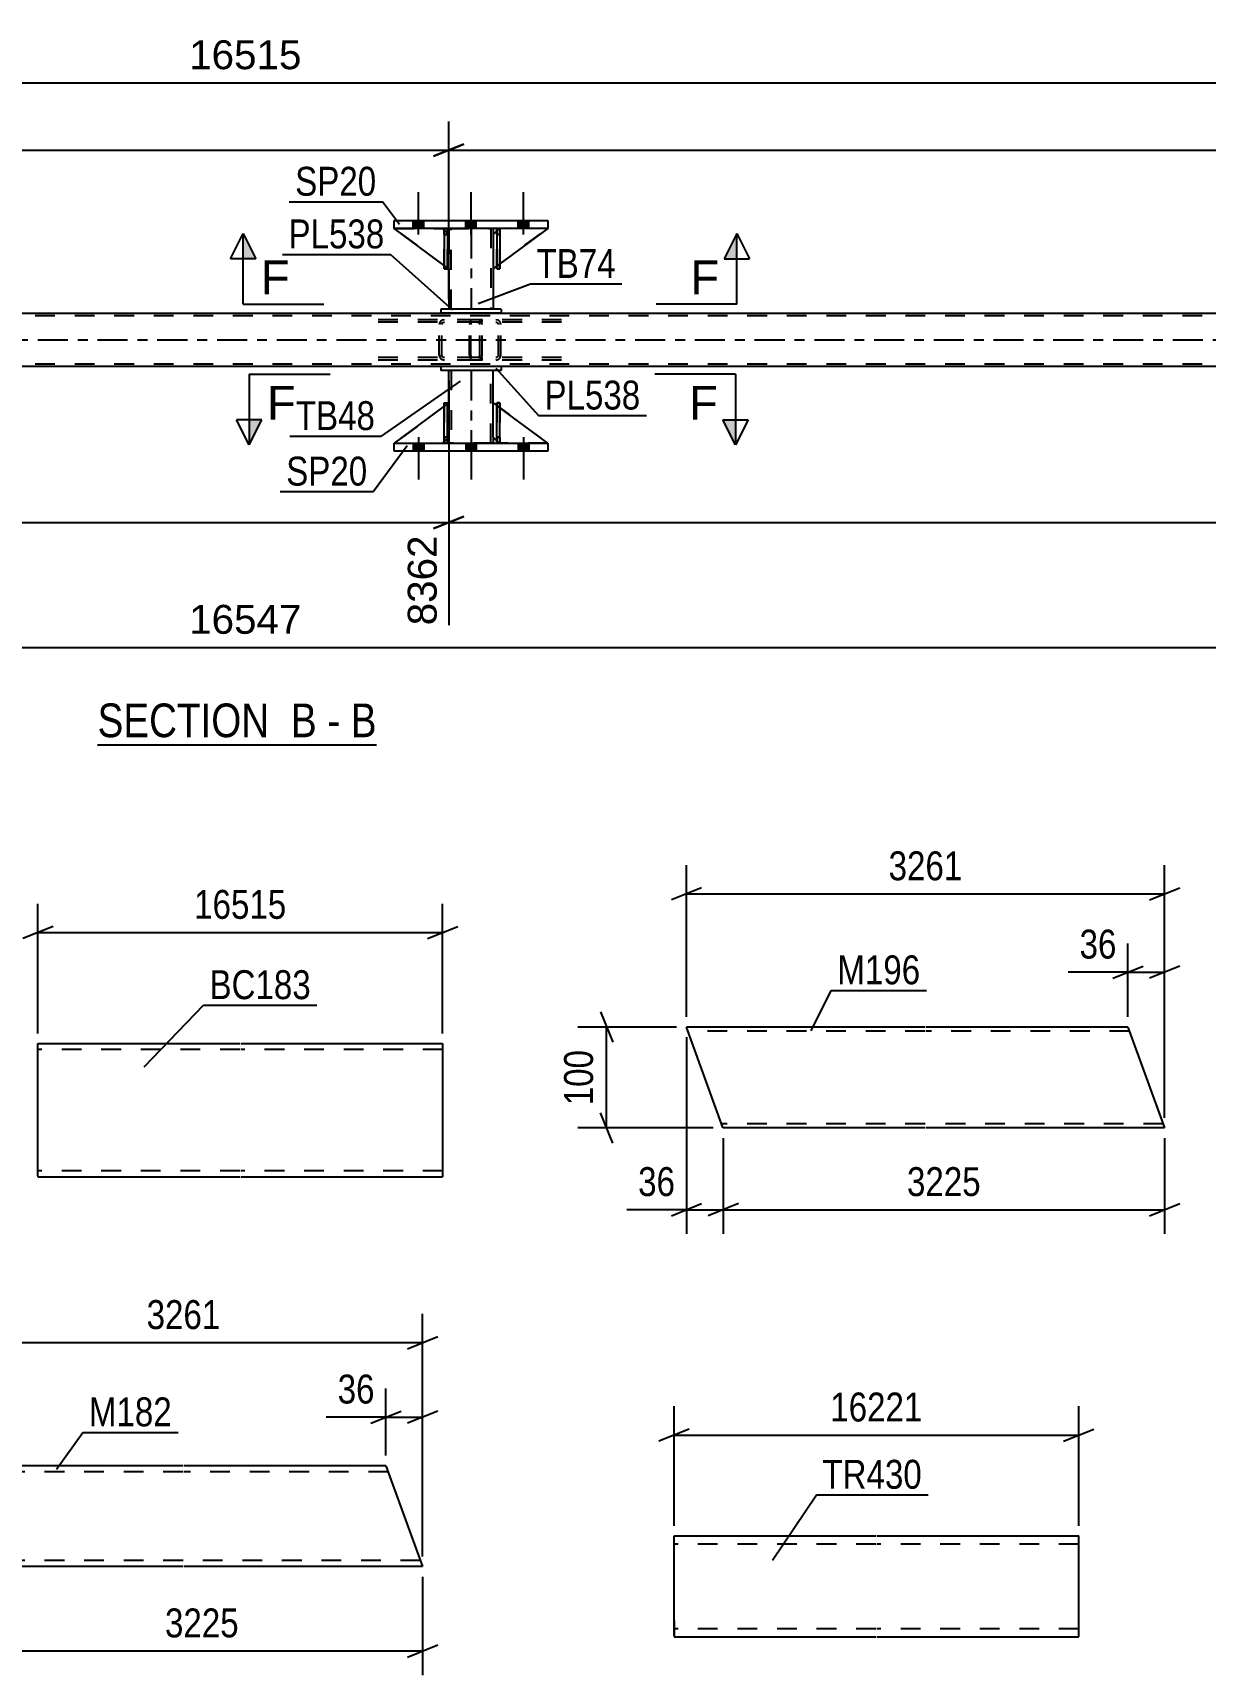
# Model space of a CAD drawing. Header units: millimetres. Extents: x 0 to 841, y 0 to 594.
# Drawn here: x 390.2 to 506.4, y 98.9 to 261.7 of the extents above; entities that cross this region are included whole.
import ezdxf

# ---------------------------------------------------------------- set-up
doc = ezdxf.new("R2010")
doc.units = ezdxf.units.MM
doc.linetypes.add('DXK_LINE_DOT2', pattern=[3.9198, 1.9599, -1.9599])
doc.linetypes.add('DXK_LINE_DOT3', pattern=[5.9187, 2.979, -0.9799, 0.9799, -0.9799])
doc.styles.add('Arial', font='ARIAL.TTF', dxfattribs={"height": 0.2})
doc.styles.add('Arial Narrow', font='ARIALN.TTF', dxfattribs={"height": 0.2})

# ---------------------------------------------------------------- blocks, each defined once
blk = doc.blocks.new('Unknown-317311729-17 - 4224')
at = {"color": 6, "linetype": 'Continuous'}
blk.add_line((396.62, 191.15), (424.27, 191.15), dxfattribs=at)
at = {"color": 0, "linetype": 'Continuous'}
for points in [[(414.73, 191.9), (414.73, 195.4), (396.62, 195.4), (396.62, 191.9)], [(418.34, 191.9), (418.34, 195.4), (415.78, 195.4), (415.78, 191.9)], [(420.66, 191.9), (420.66, 195.4), (419.39, 195.4), (419.39, 191.9)], [(424.27, 191.9), (424.27, 195.4), (421.71, 195.4), (421.71, 191.9)]]:
    blk.add_wipeout(points, dxfattribs=at)
at = {"color": 7, "linetype": 'Continuous', "style": 'Arial Narrow'}
for s, p in [('SECTION ', (396.62, 191.9)), ('B', (415.78, 191.9)), ('B', (421.71, 191.9)), ('-', (419.39, 191.9))]:
    blk.add_text(s, height=3.34, dxfattribs=at).set_placement(p)
blk = doc.blocks.new('Part-317311729-7135 - 7129')
at = {"color": 2, "linetype": 'Continuous'}
for p, q in [((390.71, 148.42), (390.71, 161.53)), ((390.71, 161.53), (410.71, 161.53)), ((410.81, 161.53), (430.81, 161.53)), ((430.81, 161.53), (430.81, 148.33)), ((390.71, 148.42), (390.71, 148.33)), ((390.71, 148.33), (410.71, 148.33)), ((410.81, 148.33), (430.81, 148.33))]:
    blk.add_line(p, q, dxfattribs=at)
at = {"color": 7, "linetype": 'DXK_LINE_DOT2'}
for p, q in [((430.81, 161.44), (430.81, 161.53)), ((410.71, 160.93), (390.71, 160.93)), ((430.81, 160.93), (410.81, 160.93)), ((390.71, 148.93), (390.71, 148.98)), ((410.71, 148.93), (390.71, 148.93)), ((430.81, 148.93), (410.81, 148.93)), ((430.81, 148.93), (430.81, 148.98))]:
    blk.add_line(p, q, dxfattribs=at)
blk = doc.blocks.new('Part-317311729-4386 - 4224')
at = {"color": 2, "linetype": 'Continuous'}
for p, q in [((430.97, 221.04), (430.97, 225.04)), ((430.97, 225.04), (431.29, 225.04)), ((431.29, 221.04), (431.29, 225.04)), ((430.97, 221.04), (430.97, 221.04)), ((431.29, 221.04), (430.97, 221.04))]:
    blk.add_line(p, q, dxfattribs=at)
at = {"color": 7, "linetype": 'DXK_LINE_DOT2'}
for p, q in [((430.97, 225.04), (430.97, 221.64)), ((431.29, 221.64), (431.29, 225.04)), ((430.97, 221.64), (430.97, 221.04)), ((430.97, 221.64), (431.29, 221.64)), ((431.29, 221.04), (431.29, 221.64)), ((430.97, 221.04), (430.97, 221.04)), ((430.97, 221.04), (430.97, 221.04)), ((431.29, 221.04), (431.29, 221.04))]:
    blk.add_line(p, q, dxfattribs=at)
blk = doc.blocks.new('Bolt-317311729-4245 - 4224')
at = {"linetype": 'Continuous'}
for points in [[(428.94, 243.12), (427.9, 243.12), (427.9, 242.32), (428.94, 242.32)], [(428.94, 243.12), (427.9, 243.12), (427.9, 242.32), (428.94, 242.32)], [(428.94, 243.12), (427.9, 243.12), (427.9, 242.32), (428.94, 242.32)], [(434.14, 243.12), (433.1, 243.12), (433.1, 242.32), (434.14, 242.32)], [(434.14, 243.12), (433.1, 243.12), (433.1, 242.32), (434.14, 242.32)], [(439.34, 243.12), (438.3, 243.12), (438.3, 242.32), (439.34, 242.32)], [(439.34, 243.12), (438.3, 243.12), (438.3, 242.32), (439.34, 242.32)], [(439.34, 243.12), (438.3, 243.12), (438.3, 242.32), (439.34, 242.32)]]:
    blk.add_hatch(color=1, dxfattribs=at).paths.add_polyline_path(points)
at = {"color": 1, "linetype": 'Continuous'}
for p, q in [((428.42, 241.72), (428.42, 245.92)), ((428.42, 241.72), (428.42, 245.92)), ((428.42, 241.72), (428.42, 245.92)), ((433.62, 241.72), (433.62, 245.92)), ((433.62, 241.72), (433.62, 245.92)), ((438.82, 241.72), (438.82, 245.92)), ((438.82, 241.72), (438.82, 245.92)), ((438.82, 241.72), (438.82, 245.92)), ((427.9, 242.32), (427.9, 243.12)), ((427.9, 242.32), (427.9, 243.12)), ((427.9, 242.32), (427.9, 243.12)), ((428.94, 242.32), (428.94, 243.12)), ((428.94, 242.32), (428.94, 243.12)), ((428.94, 242.32), (428.94, 243.12)), ((433.1, 242.32), (433.1, 243.12)), ((433.1, 242.32), (433.1, 243.12)), ((434.14, 242.32), (434.14, 243.12)), ((434.14, 242.32), (434.14, 243.12)), ((438.3, 242.32), (438.3, 243.12)), ((438.3, 242.32), (438.3, 243.12)), ((438.3, 242.32), (438.3, 243.12)), ((439.34, 242.32), (439.34, 243.12)), ((439.34, 242.32), (439.34, 243.12)), ((439.34, 242.32), (439.34, 243.12))]:
    blk.add_line(p, q, dxfattribs=at)
blk = doc.blocks.new('Part-317311729-4478 - 4224')
at = {"color": 2, "linetype": 'Continuous'}
for p, q in [((124.36, 233.92), (698.14, 233.92)), ((430.62, 228.64), (266.35, 228.64)), ((600.89, 228.64), (436.62, 228.64))]:
    blk.add_line(p, q, dxfattribs=at)
at = {"color": 7, "linetype": 'DXK_LINE_DOT2'}
for p, q in [((698.14, 233.68), (124.36, 233.68)), ((698.14, 228.88), (124.36, 228.88)), ((436.62, 228.64), (430.62, 228.64))]:
    blk.add_line(p, q, dxfattribs=at)
at = {"color": 7, "linetype": 'DXK_LINE_DOT3'}
blk.add_line((124.36, 231.28), (698.14, 231.28), dxfattribs=at)
blk = doc.blocks.new('Bolt-317311729-4244 - 4224')
at = {"linetype": 'Continuous'}
for points in [[(427.9, 220.24), (428.94, 220.24), (428.94, 221.04), (427.9, 221.04)], [(427.9, 220.24), (428.94, 220.24), (428.94, 221.04), (427.9, 221.04)], [(427.9, 220.24), (428.94, 220.24), (428.94, 221.04), (427.9, 221.04)], [(433.1, 220.24), (434.14, 220.24), (434.14, 221.04), (433.1, 221.04)], [(433.1, 220.24), (434.14, 220.24), (434.14, 221.04), (433.1, 221.04)], [(438.3, 220.24), (439.34, 220.24), (439.34, 221.04), (438.3, 221.04)], [(438.3, 220.24), (439.34, 220.24), (439.34, 221.04), (438.3, 221.04)], [(438.3, 220.24), (439.34, 220.24), (439.34, 221.04), (438.3, 221.04)]]:
    blk.add_hatch(color=1, dxfattribs=at).paths.add_polyline_path(points)
at = {"color": 1, "linetype": 'Continuous'}
for p, q in [((428.42, 221.64), (428.42, 217.44)), ((428.42, 221.64), (428.42, 217.44)), ((428.42, 221.64), (428.42, 217.44)), ((433.62, 221.64), (433.62, 217.44)), ((433.62, 221.64), (433.62, 217.44)), ((438.82, 221.64), (438.82, 217.44)), ((438.82, 221.64), (438.82, 217.44)), ((438.82, 221.64), (438.82, 217.44)), ((427.9, 221.04), (427.9, 220.24)), ((427.9, 221.04), (427.9, 220.24)), ((427.9, 221.04), (427.9, 220.24)), ((428.94, 221.04), (428.94, 220.24)), ((428.94, 221.04), (428.94, 220.24)), ((428.94, 221.04), (428.94, 220.24)), ((433.1, 221.04), (433.1, 220.24)), ((433.1, 221.04), (433.1, 220.24)), ((434.14, 221.04), (434.14, 220.24)), ((434.14, 221.04), (434.14, 220.24)), ((438.3, 221.04), (438.3, 220.24)), ((438.3, 221.04), (438.3, 220.24)), ((438.3, 221.04), (438.3, 220.24)), ((439.34, 221.04), (439.34, 220.24)), ((439.34, 221.04), (439.34, 220.24)), ((439.34, 221.04), (439.34, 220.24))]:
    blk.add_line(p, q, dxfattribs=at)
blk = doc.blocks.new('Part-317311729-4468 - 4224')
at = {"color": 2, "linetype": 'Continuous'}
for p, q in [((431.42, 225.04), (431.42, 228.24)), ((435.82, 225.04), (435.82, 228.24)), ((431.42, 221.04), (431.42, 221.64)), ((435.82, 221.64), (435.82, 221.04))]:
    blk.add_line(p, q, dxfattribs=at)
at = {"color": 7, "linetype": 'DXK_LINE_DOT2'}
for p, q in [((435.82, 228.24), (431.42, 228.24)), ((431.66, 228.24), (431.66, 221.04)), ((435.58, 221.04), (435.58, 228.24)), ((431.42, 221.64), (431.42, 225.04)), ((435.82, 221.64), (435.82, 225.04)), ((435.82, 221.04), (431.42, 221.04))]:
    blk.add_line(p, q, dxfattribs=at)
at = {"color": 7, "linetype": 'DXK_LINE_DOT3'}
blk.add_line((433.62, 228.24), (433.62, 221.04), dxfattribs=at)
blk = doc.blocks.new('Part-317311729-4340 - 4224')
at = {"color": 7, "linetype": 'DXK_LINE_DOT2'}
for p, q in [((433.49, 232.99), (433.47, 232.8)), ((433.47, 229.76), (433.47, 232.8)), ((433.55, 233.14), (433.49, 232.99)), ((433.64, 233.25), (433.55, 233.14)), ((433.61, 232.8), (433.62, 232.89)), ((433.61, 229.76), (433.61, 232.8)), ((433.62, 232.89), (433.65, 232.97)), ((433.74, 233.28), (433.64, 233.25)), ((433.65, 232.97), (433.69, 233.02)), ((433.69, 233.02), (433.74, 233.04)), ((442.6, 233.28), (433.74, 233.28)), ((442.6, 233.04), (433.74, 233.04)), ((434.74, 233.04), (434.74, 233.28)), ((436.27, 233.25), (436.08, 233.28)), ((436.08, 233.04), (436.17, 233.02)), ((436.17, 233.02), (436.26, 232.97)), ((436.26, 232.97), (436.31, 232.89)), ((436.31, 232.89), (436.33, 232.8)), ((436.33, 229.76), (436.33, 232.8)), ((436.58, 232.8), (436.54, 232.99)), ((436.58, 229.76), (436.58, 232.8)), ((433.47, 229.76), (433.49, 229.58)), ((433.49, 229.58), (433.55, 229.42)), ((433.62, 229.67), (433.61, 229.76)), ((433.65, 229.59), (433.62, 229.67)), ((433.69, 229.54), (433.65, 229.59)), ((433.74, 229.52), (433.69, 229.54)), ((442.6, 229.52), (433.74, 229.52)), ((434.74, 229.28), (434.74, 229.52)), ((436.17, 229.54), (436.08, 229.52)), ((436.26, 229.59), (436.17, 229.54)), ((436.31, 229.67), (436.26, 229.59)), ((436.33, 229.76), (436.31, 229.67)), ((436.54, 229.58), (436.58, 229.76)), ((433.55, 229.42), (433.64, 229.32)), ((433.64, 229.32), (433.74, 229.28)), ((442.6, 229.28), (433.74, 229.28)), ((436.08, 229.28), (436.27, 229.32))]:
    blk.add_line(p, q, dxfattribs=at)
for centre, start, end in [((436.09, 232.79), 23.8494, 68.8059), ((436.09, 229.78), 291.1941, 336.1506)]:
    blk.add_arc(centre, 0.492, start, end, dxfattribs=at)
blk = doc.blocks.new('Part-317311729-4280 - 4224')
at = {"color": 2, "linetype": 'Continuous'}
for p, q in [((436.49, 242.32), (436.17, 242.32)), ((436.17, 242.32), (436.17, 238.32)), ((436.49, 242.32), (436.49, 242.32)), ((436.49, 242.32), (436.49, 238.32)), ((436.49, 238.32), (436.17, 238.32))]:
    blk.add_line(p, q, dxfattribs=at)
at = {"color": 7, "linetype": 'DXK_LINE_DOT2'}
for p, q in [((436.17, 242.32), (436.17, 241.72)), ((436.17, 242.32), (436.17, 242.32)), ((436.49, 241.72), (436.17, 241.72)), ((436.17, 241.72), (436.17, 238.32)), ((436.49, 241.72), (436.49, 242.32)), ((436.49, 242.32), (436.49, 242.32)), ((436.49, 238.32), (436.49, 241.72))]:
    blk.add_line(p, q, dxfattribs=at)
blk = doc.blocks.new('Part-317311729-4281 - 4224')
at = {"color": 2, "linetype": 'Continuous'}
for p, q in [((431.29, 242.32), (430.97, 242.32)), ((430.97, 242.32), (430.97, 238.32)), ((431.29, 242.32), (431.29, 242.32)), ((431.29, 242.32), (431.29, 238.32)), ((431.29, 238.32), (430.97, 238.32))]:
    blk.add_line(p, q, dxfattribs=at)
at = {"color": 7, "linetype": 'DXK_LINE_DOT2'}
for p, q in [((430.97, 242.32), (430.97, 241.72)), ((430.97, 242.32), (430.97, 242.32)), ((431.29, 241.72), (430.97, 241.72)), ((430.97, 241.72), (430.97, 238.32)), ((431.29, 241.72), (431.29, 242.32)), ((431.29, 242.32), (431.29, 242.32)), ((431.29, 238.32), (431.29, 241.72))]:
    blk.add_line(p, q, dxfattribs=at)
blk = doc.blocks.new('Part-317311729-4286 - 4224')
at = {"color": 2, "linetype": 'Continuous'}
for p, q in [((426.02, 221.04), (426.02, 221.04)), ((426.02, 220.24), (426.02, 221.04)), ((426.02, 221.04), (441.22, 221.04)), ((426.02, 220.24), (426.02, 220.24)), ((441.22, 220.24), (426.02, 220.24)), ((441.22, 221.04), (441.22, 221.04)), ((441.22, 221.04), (441.22, 220.24)), ((441.22, 220.24), (441.22, 220.24))]:
    blk.add_line(p, q, dxfattribs=at)
at = {"color": 7, "linetype": 'DXK_LINE_DOT2'}
for p, q in [((426.02, 220.24), (426.02, 221.04)), ((441.22, 221.04), (441.22, 220.24))]:
    blk.add_line(p, q, dxfattribs=at)
blk = doc.blocks.new('Part-317311729-4291 - 4224')
at = {"color": 2, "linetype": 'Continuous'}
for p, q in [((426.02, 242.32), (426.02, 243.12)), ((426.02, 243.12), (441.22, 243.12)), ((441.22, 243.12), (441.22, 242.32)), ((441.22, 242.32), (426.02, 242.32))]:
    blk.add_line(p, q, dxfattribs=at)
blk = doc.blocks.new('Part-317311729-4472 - 4224')
at = {"color": 2, "linetype": 'Continuous'}
for p, q in [((436.17, 242.08), (435.82, 241.72)), ((435.82, 241.72), (435.82, 238.32)), ((441.22, 242.32), (436.49, 238.82)), ((435.82, 238.32), (436.17, 238.58))]:
    blk.add_line(p, q, dxfattribs=at)
at = {"color": 7, "linetype": 'DXK_LINE_DOT2'}
for p, q in [((436.42, 242.32), (436.17, 242.08)), ((441.22, 242.32), (436.42, 242.32)), ((441.22, 242.32), (441.22, 242.32)), ((441.22, 242.32), (441.22, 242.32)), ((436.49, 238.82), (436.17, 238.58))]:
    blk.add_line(p, q, dxfattribs=at)
blk = doc.blocks.new('Part-317311729-4300 - 4224')
at = {"color": 7, "linetype": 'DXK_LINE_DOT2'}
for p, q in [((434.22, 233.28), (423.37, 233.28)), ((434.22, 233.04), (423.37, 233.04)), ((430.52, 232.99), (430.48, 232.8)), ((430.48, 229.76), (430.48, 232.8)), ((430.73, 232.8), (430.75, 232.89)), ((430.73, 229.76), (430.73, 232.8)), ((430.75, 232.89), (430.81, 232.97)), ((430.99, 233.28), (430.79, 233.25)), ((430.81, 232.97), (430.89, 233.02)), ((430.89, 233.02), (430.99, 233.04)), ((434.42, 233.25), (434.22, 233.28)), ((434.22, 233.04), (434.32, 233.02)), ((434.32, 233.02), (434.41, 232.97)), ((434.41, 232.97), (434.46, 232.89)), ((434.46, 232.89), (434.48, 232.8)), ((434.48, 229.76), (434.48, 232.8)), ((434.74, 232.8), (434.7, 232.99)), ((434.74, 229.76), (434.74, 232.8)), ((434.22, 229.52), (423.37, 229.52)), ((430.48, 229.76), (430.52, 229.58)), ((430.75, 229.67), (430.73, 229.76)), ((430.81, 229.59), (430.75, 229.67)), ((430.89, 229.54), (430.81, 229.59)), ((430.99, 229.52), (430.89, 229.54)), ((434.32, 229.54), (434.22, 229.52)), ((434.41, 229.59), (434.32, 229.54)), ((434.46, 229.67), (434.41, 229.59)), ((434.48, 229.76), (434.46, 229.67)), ((434.7, 229.58), (434.74, 229.76)), ((434.22, 229.28), (423.37, 229.28)), ((430.79, 229.32), (430.99, 229.28)), ((434.22, 229.28), (434.42, 229.32))]:
    blk.add_line(p, q, dxfattribs=at)
for centre, start, end in [((430.97, 232.78), 110.7583, 155.6801), ((434.24, 232.78), 24.3199, 69.2417), ((430.97, 229.78), 204.3199, 249.2417), ((434.24, 229.78), 290.7583, 335.6801)]:
    blk.add_arc(centre, 0.496, start, end, dxfattribs=at)
blk = doc.blocks.new('Part-317311729-4304 - 4224')
at = {"color": 7, "linetype": 'DXK_LINE_DOT2'}
for p, q in [((435.82, 221.64), (435.82, 225.04)), ((435.82, 225.04), (441.22, 221.04)), ((436.42, 221.04), (435.82, 221.64)), ((441.22, 221.04), (436.42, 221.04))]:
    blk.add_line(p, q, dxfattribs=at)
blk = doc.blocks.new('Part-317311729-4432 - 4224')
at = {"color": 7, "linetype": 'DXK_LINE_DOT2'}
for p, q in [((431.42, 225.04), (426.02, 221.04)), ((431.42, 221.64), (431.42, 225.04)), ((431.42, 225.04), (431.42, 221.64)), ((430.82, 221.04), (431.42, 221.64)), ((431.42, 221.64), (430.82, 221.04)), ((431.42, 221.64), (431.42, 221.64)), ((426.02, 221.04), (430.82, 221.04))]:
    blk.add_line(p, q, dxfattribs=at)
blk = doc.blocks.new('Part-317311729-4319 - 4224')
at = {"color": 2, "linetype": 'Continuous'}
for p, q in [((431.42, 242.32), (431.42, 241.72)), ((435.82, 242.32), (435.82, 241.72)), ((431.42, 238.32), (431.42, 234.32)), ((435.82, 238.32), (435.82, 234.32))]:
    blk.add_line(p, q, dxfattribs=at)
at = {"color": 7, "linetype": 'DXK_LINE_DOT2'}
for p, q in [((431.42, 242.32), (435.82, 242.32)), ((431.42, 241.72), (431.42, 238.32)), ((431.66, 234.32), (431.66, 242.32)), ((435.58, 242.32), (435.58, 234.32)), ((435.82, 241.72), (435.82, 238.32)), ((435.82, 234.32), (431.42, 234.32))]:
    blk.add_line(p, q, dxfattribs=at)
at = {"color": 7, "linetype": 'DXK_LINE_DOT3'}
blk.add_line((433.62, 242.32), (433.62, 234.32), dxfattribs=at)
blk = doc.blocks.new('Part-317311729-4387 - 4224')
at = {"color": 7, "linetype": 'DXK_LINE_DOT2'}
for p, q in [((436.49, 225.04), (436.17, 225.04)), ((436.17, 221.64), (436.17, 225.04)), ((436.17, 221.04), (436.17, 225.04)), ((436.49, 225.04), (436.49, 221.64)), ((436.49, 221.04), (436.49, 225.04)), ((436.49, 221.64), (436.17, 221.64)), ((436.17, 221.04), (436.17, 221.64)), ((436.49, 221.64), (436.49, 221.04)), ((436.49, 221.04), (436.17, 221.04)), ((436.49, 221.04), (436.49, 221.04))]:
    blk.add_line(p, q, dxfattribs=at)
blk = doc.blocks.new('Part-317311729-4458 - 4224')
at = {"color": 2, "linetype": 'Continuous'}
for p, q in [((436.62, 234.32), (430.62, 234.32)), ((430.62, 234.32), (430.62, 233.92)), ((436.62, 233.92), (430.62, 233.92)), ((436.62, 234.32), (436.62, 233.92))]:
    blk.add_line(p, q, dxfattribs=at)
blk = doc.blocks.new('Part-317311729-4388 - 4224')
at = {"color": 7, "linetype": 'DXK_LINE_DOT2'}
for p, q in [((430.97, 225.04), (431.29, 225.04)), ((430.97, 221.64), (430.97, 225.04)), ((430.97, 225.04), (430.97, 221.04)), ((431.29, 225.04), (431.29, 221.64)), ((431.29, 221.04), (431.29, 224.95)), ((431.29, 221.64), (430.97, 221.64)), ((430.97, 221.04), (430.97, 221.64)), ((431.29, 221.64), (431.29, 221.04)), ((431.29, 221.04), (430.97, 221.04)), ((431.29, 221.04), (431.29, 221.04))]:
    blk.add_line(p, q, dxfattribs=at)
blk = doc.blocks.new('Part-317311729-4389 - 4224')
at = {"color": 2, "linetype": 'Continuous'}
for p, q in [((430.97, 224.71), (426.02, 221.04)), ((431.42, 225.04), (431.29, 224.95)), ((431.42, 221.64), (431.42, 225.04)), ((431.42, 221.64), (431.29, 221.52)), ((431.42, 221.64), (431.42, 221.64)), ((430.97, 221.2), (430.82, 221.04))]:
    blk.add_line(p, q, dxfattribs=at)
at = {"color": 7, "linetype": 'DXK_LINE_DOT2'}
for p, q in [((431.29, 224.95), (430.97, 224.71)), ((431.42, 221.64), (431.42, 225.04)), ((431.42, 221.64), (430.82, 221.04)), ((431.29, 221.52), (430.97, 221.2)), ((426.02, 221.04), (426.02, 221.04)), ((426.02, 221.04), (430.82, 221.04))]:
    blk.add_line(p, q, dxfattribs=at)
blk = doc.blocks.new('Part-317311729-4433 - 4224')
at = {"color": 2, "linetype": 'Continuous'}
for p, q in [((435.82, 221.64), (435.82, 225.04)), ((435.82, 225.04), (436.17, 224.78)), ((441.22, 221.04), (436.49, 224.54)), ((436.17, 221.29), (435.82, 221.64))]:
    blk.add_line(p, q, dxfattribs=at)
at = {"color": 7, "linetype": 'DXK_LINE_DOT2'}
for p, q in [((436.49, 224.54), (436.17, 224.78)), ((436.17, 221.29), (436.42, 221.04)), ((436.42, 221.04), (441.22, 221.04))]:
    blk.add_line(p, q, dxfattribs=at)
blk = doc.blocks.new('Part-317311729-4463 - 4224')
at = {"color": 2, "linetype": 'Continuous'}
for p, q in [((436.62, 228.64), (430.62, 228.64)), ((430.62, 228.64), (430.62, 228.24)), ((436.62, 228.24), (430.62, 228.24)), ((436.62, 228.64), (436.62, 228.24))]:
    blk.add_line(p, q, dxfattribs=at)
blk = doc.blocks.new('Part-317311729-4469 - 4224')
at = {"color": 2, "linetype": 'Continuous'}
for p, q in [((436.17, 221.04), (436.17, 225.04)), ((436.17, 225.04), (436.49, 225.04)), ((436.49, 221.04), (436.49, 225.04)), ((436.17, 221.04), (436.17, 221.04)), ((436.49, 221.04), (436.17, 221.04))]:
    blk.add_line(p, q, dxfattribs=at)
at = {"color": 7, "linetype": 'DXK_LINE_DOT2'}
for p, q in [((436.17, 225.04), (436.17, 221.64)), ((436.49, 221.64), (436.49, 225.04)), ((436.17, 221.64), (436.17, 221.04)), ((436.17, 221.64), (436.49, 221.64)), ((436.49, 221.04), (436.49, 221.64)), ((436.17, 221.04), (436.17, 221.04)), ((436.17, 221.04), (436.17, 221.04)), ((436.49, 221.04), (436.49, 221.04))]:
    blk.add_line(p, q, dxfattribs=at)
blk = doc.blocks.new('Part-317311729-4470 - 4224')
at = {"color": 2, "linetype": 'Continuous'}
for p, q in [((430.97, 238.65), (426.02, 242.32)), ((430.97, 242.17), (430.82, 242.32)), ((431.42, 241.72), (431.29, 241.85)), ((431.42, 241.72), (431.42, 241.72)), ((431.42, 238.32), (431.42, 241.72)), ((431.29, 238.42), (431.42, 238.32)), ((431.42, 238.32), (431.42, 238.32))]:
    blk.add_line(p, q, dxfattribs=at)
at = {"color": 7, "linetype": 'DXK_LINE_DOT2'}
for p, q in [((430.82, 242.32), (426.02, 242.32)), ((426.02, 242.32), (426.02, 242.32)), ((430.82, 242.32), (431.42, 241.72)), ((431.29, 241.85), (430.97, 242.17)), ((431.42, 241.72), (431.42, 238.32)), ((431.29, 238.42), (430.97, 238.65))]:
    blk.add_line(p, q, dxfattribs=at)
blk = doc.blocks.new('Part-317311729-4471 - 4224')
at = {"color": 7, "linetype": 'DXK_LINE_DOT2'}
for p, q in [((431.42, 238.32), (426.02, 242.32)), ((426.02, 242.32), (430.82, 242.32)), ((430.82, 242.32), (431.42, 241.72)), ((431.42, 241.72), (430.82, 242.32)), ((431.42, 241.72), (431.42, 238.32)), ((431.42, 241.72), (431.42, 241.72)), ((431.42, 241.72), (431.42, 238.32))]:
    blk.add_line(p, q, dxfattribs=at)
blk = doc.blocks.new('Part-317311729-4473 - 4224')
at = {"color": 7, "linetype": 'DXK_LINE_DOT2'}
for p, q in [((436.42, 242.32), (435.82, 241.72)), ((435.82, 238.32), (441.22, 242.32)), ((435.82, 241.72), (435.82, 238.32)), ((441.22, 242.32), (436.42, 242.32))]:
    blk.add_line(p, q, dxfattribs=at)
blk = doc.blocks.new('Part-317311729-4488 - 4224')
at = {"color": 7, "linetype": 'DXK_LINE_DOT2'}
for p, q in [((436.17, 241.72), (436.17, 242.32)), ((436.17, 242.32), (436.17, 242.32)), ((436.17, 242.32), (436.17, 238.32)), ((436.17, 242.32), (436.49, 242.32)), ((436.17, 238.32), (436.17, 241.72)), ((436.17, 241.72), (436.49, 241.72)), ((436.49, 242.32), (436.49, 241.72)), ((436.49, 238.32), (436.49, 242.32)), ((436.49, 241.72), (436.49, 238.32)), ((436.17, 238.32), (436.49, 238.32))]:
    blk.add_line(p, q, dxfattribs=at)
blk = doc.blocks.new('Part-317311729-4489 - 4224')
at = {"color": 7, "linetype": 'DXK_LINE_DOT2'}
for p, q in [((430.97, 241.72), (430.97, 242.32)), ((430.97, 242.32), (430.97, 242.32)), ((430.97, 242.32), (430.97, 238.32)), ((430.97, 242.32), (431.29, 242.32)), ((430.97, 238.32), (430.97, 241.72)), ((430.97, 241.72), (431.29, 241.72)), ((431.29, 242.32), (431.29, 241.72)), ((431.29, 238.32), (431.29, 242.32)), ((431.29, 241.72), (431.29, 238.32)), ((430.97, 238.32), (431.29, 238.32))]:
    blk.add_line(p, q, dxfattribs=at)
blk = doc.blocks.new('Part-317311729-6010 - 6004')
at = {"color": 2, "linetype": 'Continuous'}
for p, q in [((478.61, 163.17), (454.97, 163.17)), ((458.58, 153.23), (454.97, 163.17)), ((498.71, 163.17), (478.71, 163.17)), ((498.71, 163.17), (502.35, 153.17)), ((458.61, 153.17), (458.58, 153.23)), ((478.61, 153.17), (458.61, 153.17)), ((502.35, 153.17), (478.71, 153.17))]:
    blk.add_line(p, q, dxfattribs=at)
at = {"color": 7, "linetype": 'DXK_LINE_DOT2'}
for p, q in [((478.61, 162.77), (455.11, 162.77)), ((498.85, 162.77), (478.71, 162.77)), ((458.45, 153.6), (458.42, 153.68)), ((458.46, 153.57), (458.45, 153.6)), ((478.61, 153.57), (458.46, 153.57)), ((502.2, 153.57), (478.71, 153.57)), ((502.19, 153.6), (502.16, 153.68)), ((502.2, 153.57), (502.19, 153.6))]:
    blk.add_line(p, q, dxfattribs=at)
blk = doc.blocks.new('Part-317311729-6354 - 6348')
at = {"color": 2, "linetype": 'Continuous'}
for p, q in [((453.74, 104.33), (453.74, 112.73)), ((453.74, 112.73), (473.74, 112.73)), ((473.84, 112.73), (493.84, 112.73)), ((493.84, 102.73), (493.84, 112.73)), ((453.74, 104.33), (453.74, 102.73)), ((453.74, 102.73), (473.74, 102.73)), ((473.84, 102.73), (493.84, 102.73))]:
    blk.add_line(p, q, dxfattribs=at)
at = {"color": 7, "linetype": 'DXK_LINE_DOT2'}
for p, q in [((473.74, 111.93), (453.74, 111.93)), ((493.84, 111.93), (473.84, 111.93)), ((453.74, 102.85), (453.74, 104.33)), ((453.74, 103.53), (453.74, 103.59)), ((473.74, 103.53), (453.74, 103.53)), ((493.84, 103.53), (473.84, 103.53)), ((493.84, 103.53), (493.84, 103.59))]:
    blk.add_line(p, q, dxfattribs=at)
blk = doc.blocks.new('Part-317311729-5521 - 5515')
at = {"color": 2, "linetype": 'Continuous'}
for p, q in [((405.09, 119.69), (381.45, 119.69)), ((385.06, 109.78), (381.45, 119.69)), ((425.19, 119.69), (405.19, 119.69)), ((425.19, 119.69), (428.83, 109.69)), ((385.09, 109.69), (385.06, 109.78)), ((405.09, 109.69), (385.09, 109.69)), ((428.83, 109.69), (405.19, 109.69))]:
    blk.add_line(p, q, dxfattribs=at)
at = {"color": 7, "linetype": 'DXK_LINE_DOT2'}
for p, q in [((405.09, 119.09), (381.67, 119.09)), ((425.41, 119.09), (405.19, 119.09)), ((384.87, 110.29), (384.85, 110.34)), ((405.09, 110.29), (384.87, 110.29)), ((428.61, 110.29), (405.19, 110.29)), ((428.61, 110.29), (428.59, 110.34))]:
    blk.add_line(p, q, dxfattribs=at)
blk = doc.blocks.new('StraightDimension-317311729-7151 - 7129')
at = {"color": 7, "linetype": 'Continuous'}
for p, q in [((390.71, 162.53), (390.71, 175.4)), ((430.81, 162.53), (430.81, 175.4)), ((392.21, 173.15), (389.21, 171.95)), ((390.71, 172.55), (430.81, 172.55)), ((429.31, 171.95), (432.31, 173.15))]:
    blk.add_line(p, q, dxfattribs=at)
at = {"color": 0}
blk.add_wipeout([(415.93, 173.3), (415.93, 177.5), (405.59, 177.5), (405.59, 173.3)], dxfattribs=at)
at = {"color": 3, "style": 'Arial Narrow'}
blk.add_text('16515', height=2.863, dxfattribs=at).set_placement((406.19, 173.9))
blk = doc.blocks.new('StraightDimension-317311729-4603 - 4224')
at = {"color": 7, "linetype": 'Continuous'}
for p, q in [((261.15, 235.32), (261.15, 252.94)), ((431.42, 235.32), (431.42, 252.94)), ((262.65, 250.69), (259.65, 249.49)), ((429.92, 249.49), (432.92, 250.69)), ((261.15, 250.09), (431.42, 250.09))]:
    blk.add_line(p, q, dxfattribs=at)
at = {"color": 0}
blk.add_wipeout([(351.33, 250.84), (351.33, 255.04), (341.24, 255.04), (341.24, 250.84)], dxfattribs=at)
at = {"color": 3, "style": 'Arial'}
blk.add_text('4257', height=2.865, dxfattribs=at).set_placement((341.84, 251.44))
blk = doc.blocks.new('StraightDimension-317311729-4613 - 4224')
at = {"color": 7, "linetype": 'Continuous'}
for p, q in [((431.42, 235.32), (431.42, 252.94)), ((601.69, 235.32), (601.69, 252.94)), ((432.92, 250.69), (429.92, 249.49)), ((600.19, 249.49), (603.19, 250.69)), ((431.42, 250.09), (601.69, 250.09))]:
    blk.add_line(p, q, dxfattribs=at)
at = {"color": 0}
blk.add_wipeout([(521.6, 250.84), (521.6, 255.04), (511.51, 255.04), (511.51, 250.84)], dxfattribs=at)
at = {"color": 3, "style": 'Arial'}
blk.add_text('4257', height=2.865, dxfattribs=at).set_placement((512.11, 251.44))
blk = doc.blocks.new('StraightDimension-317311729-4647 - 4224')
at = {"color": 7, "linetype": 'Continuous'}
for p, q in [((261.15, 227.24), (261.15, 202.99)), ((431.42, 227.24), (431.42, 202.99)), ((262.65, 213.79), (259.65, 212.59)), ((429.92, 212.59), (432.92, 213.79)), ((261.15, 213.19), (431.42, 213.19))]:
    blk.add_line(p, q, dxfattribs=at)
at = {"color": 0}
blk.add_wipeout([(351.33, 213.94), (351.33, 218.14), (341.24, 218.14), (341.24, 213.94)], dxfattribs=at)
at = {"color": 0, "linetype": 'Continuous'}
blk.add_wipeout([(430.82, 212.49), (426.62, 212.49), (426.62, 202.39), (430.82, 202.39)], dxfattribs=at)
at = {"color": 3, "style": 'Arial'}
blk.add_text('4257', height=2.865, dxfattribs=at).set_placement((341.84, 214.54))
at = {"color": 3, "linetype": 'Continuous', "style": 'Arial'}
blk.add_text('8362', height=2.865, rotation=90.0002, dxfattribs=at).set_placement((430.22, 202.99))
blk = doc.blocks.new('StraightDimension-317311729-4657 - 4224')
at = {"color": 7, "linetype": 'Continuous'}
for p, q in [((431.42, 227.24), (431.42, 202.99)), ((601.69, 227.24), (601.69, 200.77)), ((432.92, 213.79), (429.92, 212.59)), ((600.19, 212.59), (603.19, 213.79)), ((431.42, 213.19), (601.69, 213.19))]:
    blk.add_line(p, q, dxfattribs=at)
at = {"color": 0}
blk.add_wipeout([(521.6, 213.94), (521.6, 218.14), (511.51, 218.14), (511.51, 213.94)], dxfattribs=at)
at = {"color": 0, "linetype": 'Continuous'}
blk.add_wipeout([(601.09, 212.49), (596.89, 212.49), (596.89, 200.17), (601.09, 200.17)], dxfattribs=at)
at = {"color": 3, "style": 'Arial'}
blk.add_text('4257', height=2.865, dxfattribs=at).set_placement((512.11, 214.54))
at = {"color": 3, "linetype": 'Continuous', "style": 'Arial'}
blk.add_text('12618', height=2.865, rotation=90.0002, dxfattribs=at).set_placement((600.49, 200.77))
blk = doc.blocks.new('StraightDimension-317311729-4681 - 4224')
at = {"color": 7, "linetype": 'Continuous'}
blk.add_line((115.1, 200.8), (707.4, 200.8), dxfattribs=at)
at = {"color": 0}
blk.add_wipeout([(417.41, 201.55), (417.41, 205.75), (405.09, 205.75), (405.09, 201.55)], dxfattribs=at)
at = {"color": 3, "style": 'Arial'}
blk.add_text('16547', height=2.865, dxfattribs=at).set_placement((405.69, 202.15))
blk = doc.blocks.new('StraightDimension-317311729-8638 - 4224')
at = {"color": 7, "linetype": 'Continuous'}
blk.add_line((115.74, 256.76), (706.76, 256.76), dxfattribs=at)
at = {"color": 0}
blk.add_wipeout([(417.41, 257.51), (417.41, 261.71), (405.09, 261.71), (405.09, 257.51)], dxfattribs=at)
at = {"color": 3, "style": 'Arial'}
blk.add_text('16515', height=2.865, dxfattribs=at).set_placement((405.69, 258.11))
blk = doc.blocks.new('StraightDimension-317311729-6024 - 6004')
at = {"color": 7, "linetype": 'Continuous'}
for p, q in [((446.46, 164.67), (447.66, 161.67)), ((453.97, 163.17), (444.21, 163.17)), ((447.06, 153.17), (447.06, 163.17)), ((447.66, 151.67), (446.46, 154.67)), ((457.61, 153.17), (444.21, 153.17))]:
    blk.add_line(p, q, dxfattribs=at)
at = {"color": 0}
blk.add_wipeout([(446.31, 161.51), (442.11, 161.51), (442.11, 154.82), (446.31, 154.82)], dxfattribs=at)
at = {"color": 3, "style": 'Arial Narrow'}
blk.add_text('100', height=2.863, rotation=90.0002, dxfattribs=at).set_placement((445.71, 155.42))
blk = doc.blocks.new('StraightDimension-317311729-6042 - 6004')
at = {"color": 7, "linetype": 'Continuous'}
for p, q in [((498.71, 164.17), (498.71, 171.46)), ((502.35, 154.17), (502.35, 171.46)), ((497.21, 168.01), (500.21, 169.21)), ((498.71, 168.61), (502.35, 168.61)), ((503.85, 169.21), (500.85, 168.01))]:
    blk.add_line(p, q, dxfattribs=at)
at = {"color": 0}
blk.add_wipeout([(498.18, 169.36), (498.18, 173.56), (493.32, 173.56), (493.32, 169.36)], dxfattribs=at)
at = {"color": 7, "linetype": 'Continuous'}
blk.add_line((498.71, 168.61), (492.8, 168.61), dxfattribs=at)
blk.add_line((498.71, 168.61), (492.8, 168.61), dxfattribs=at)
at = {"color": 3, "style": 'Arial Narrow'}
blk.add_text('36', height=2.863, dxfattribs=at).set_placement((493.92, 169.96))
blk = doc.blocks.new('StraightDimension-317311729-6077 - 6004')
at = {"color": 7, "linetype": 'Continuous'}
for p, q in [((454.97, 162.17), (454.97, 142.67)), ((458.61, 152.17), (458.61, 142.67)), ((453.47, 144.47), (456.47, 145.67)), ((454.97, 145.07), (458.61, 145.07)), ((460.11, 145.67), (457.11, 144.47))]:
    blk.add_line(p, q, dxfattribs=at)
at = {"color": 0}
blk.add_wipeout([(454.44, 145.82), (454.44, 150.02), (449.58, 150.02), (449.58, 145.82)], dxfattribs=at)
at = {"color": 7, "linetype": 'Continuous'}
blk.add_line((454.97, 145.07), (449.06, 145.07), dxfattribs=at)
blk.add_line((454.97, 145.07), (449.06, 145.07), dxfattribs=at)
at = {"color": 3, "style": 'Arial Narrow'}
blk.add_text('36', height=2.863, dxfattribs=at).set_placement((450.18, 146.42))
blk = doc.blocks.new('StraightDimension-317311729-6013 - 6004')
at = {"color": 7, "linetype": 'Continuous'}
for p, q in [((454.97, 164.17), (454.97, 179.22)), ((502.35, 154.17), (502.35, 179.22)), ((456.47, 176.97), (453.47, 175.77)), ((454.97, 176.37), (502.35, 176.37)), ((500.85, 175.77), (503.85, 176.97))]:
    blk.add_line(p, q, dxfattribs=at)
at = {"color": 0}
blk.add_wipeout([(482.91, 177.12), (482.91, 181.32), (474.4, 181.32), (474.4, 177.12)], dxfattribs=at)
at = {"color": 3, "style": 'Arial Narrow'}
blk.add_text('3261', height=2.863, dxfattribs=at).set_placement((475, 177.72))
blk = doc.blocks.new('StraightDimension-317311729-6060 - 6004')
at = {"color": 7, "linetype": 'Continuous'}
for p, q in [((458.61, 152.17), (458.61, 142.67)), ((502.35, 152.17), (502.35, 142.67)), ((460.11, 145.67), (457.11, 144.47)), ((458.61, 145.07), (502.35, 145.07)), ((500.85, 144.47), (503.85, 145.67))]:
    blk.add_line(p, q, dxfattribs=at)
at = {"color": 0}
blk.add_wipeout([(484.73, 145.82), (484.73, 150.02), (476.22, 150.02), (476.22, 145.82)], dxfattribs=at)
at = {"color": 3, "style": 'Arial Narrow'}
blk.add_text('3225', height=2.863, dxfattribs=at).set_placement((476.82, 146.42))
blk = doc.blocks.new('StraightDimension-317311729-6361 - 6348')
at = {"color": 7, "linetype": 'Continuous'}
for p, q in [((453.74, 113.73), (453.74, 125.58)), ((493.84, 113.73), (493.84, 125.58)), ((455.24, 123.33), (452.24, 122.13)), ((453.74, 122.73), (493.84, 122.73)), ((492.34, 122.13), (495.34, 123.33))]:
    blk.add_line(p, q, dxfattribs=at)
at = {"color": 0}
blk.add_wipeout([(478.96, 123.48), (478.96, 127.68), (468.62, 127.68), (468.62, 123.48)], dxfattribs=at)
at = {"color": 3, "style": 'Arial Narrow'}
blk.add_text('16221', height=2.863, dxfattribs=at).set_placement((469.22, 124.08))
blk = doc.blocks.new('StraightDimension-317311729-5592 - 5515')
at = {"color": 7, "linetype": 'Continuous'}
for p, q in [((385.09, 108.69), (385.09, 98.93)), ((428.83, 108.69), (428.83, 98.93)), ((386.59, 101.93), (383.59, 100.73)), ((385.09, 101.33), (428.83, 101.33)), ((427.33, 100.73), (430.33, 101.93))]:
    blk.add_line(p, q, dxfattribs=at)
at = {"color": 0}
blk.add_wipeout([(411.22, 102.08), (411.22, 106.28), (402.7, 106.28), (402.7, 102.08)], dxfattribs=at)
at = {"color": 3, "style": 'Arial Narrow'}
blk.add_text('3225', height=2.863, dxfattribs=at).set_placement((403.3, 102.68))
blk = doc.blocks.new('StraightDimension-317311729-5557 - 5515')
at = {"color": 7, "linetype": 'Continuous'}
for p, q in [((425.19, 120.69), (425.19, 127.36)), ((428.83, 110.69), (428.83, 127.36)), ((423.69, 123.91), (426.69, 125.11)), ((425.19, 124.51), (428.83, 124.51)), ((430.33, 125.11), (427.33, 123.91))]:
    blk.add_line(p, q, dxfattribs=at)
at = {"color": 0}
blk.add_wipeout([(424.66, 125.26), (424.66, 129.46), (419.81, 129.46), (419.81, 125.26)], dxfattribs=at)
at = {"color": 7, "linetype": 'Continuous'}
blk.add_line((425.19, 124.51), (419.28, 124.51), dxfattribs=at)
blk.add_line((425.19, 124.51), (419.28, 124.51), dxfattribs=at)
at = {"color": 3, "style": 'Arial Narrow'}
blk.add_text('36', height=2.863, dxfattribs=at).set_placement((420.41, 125.86))
blk = doc.blocks.new('StraightDimension-317311729-5524 - 5515')
at = {"color": 7, "linetype": 'Continuous'}
for p, q in [((381.45, 120.69), (381.45, 134.74)), ((428.83, 110.69), (428.83, 134.74)), ((382.95, 132.49), (379.95, 131.29)), ((381.45, 131.89), (428.83, 131.89)), ((427.33, 131.29), (430.33, 132.49))]:
    blk.add_line(p, q, dxfattribs=at)
at = {"color": 0}
blk.add_wipeout([(409.4, 132.64), (409.4, 136.84), (400.88, 136.84), (400.88, 132.64)], dxfattribs=at)
at = {"color": 3, "style": 'Arial Narrow'}
blk.add_text('3261', height=2.863, dxfattribs=at).set_placement((401.48, 133.24))
blk = doc.blocks.new('Mark-317311729-7131 - 7129')
at = {"color": 0}
blk.add_wipeout([(417.76, 165.94), (417.76, 168.94), (407.71, 168.94), (407.71, 165.94)], dxfattribs=at)
blk.add_wipeout([(417.76, 165.94), (417.76, 168.94), (407.71, 168.94), (407.71, 165.94)], dxfattribs=at)
at = {"color": 30, "linetype": 'Continuous'}
for p, q in [((401.24, 159.22), (407.11, 165.34)), ((407.11, 165.34), (418.36, 165.34))]:
    blk.add_line(p, q, dxfattribs=at)
at = {"color": 3, "style": 'Arial Narrow'}
blk.add_text('BC183', height=2.863, dxfattribs=at).set_placement((407.71, 165.94))
blk = doc.blocks.new('Mark-317311729-4282 - 4224')
at = {"color": 0}
blk.add_wipeout([(423.35, 216.84), (423.35, 219.84), (415.31, 219.84), (415.31, 216.84)], dxfattribs=at)
blk.add_wipeout([(423.35, 216.84), (423.35, 219.84), (415.31, 219.84), (415.31, 216.84)], dxfattribs=at)
at = {"color": 30, "linetype": 'Continuous'}
for p in [(427.28, 220.77), (414.71, 216.24)]:
    blk.add_line(p, (423.95, 216.24), dxfattribs=at)
at = {"color": 3, "style": 'Arial Narrow'}
blk.add_text('SP20', height=2.863, dxfattribs=at).set_placement((415.31, 216.84))
blk = doc.blocks.new('Mark-317311729-4287 - 4224')
at = {"color": 0}
blk.add_wipeout([(424.24, 245.57), (424.24, 248.57), (416.2, 248.57), (416.2, 245.57)], dxfattribs=at)
blk.add_wipeout([(424.24, 245.57), (424.24, 248.57), (416.2, 248.57), (416.2, 245.57)], dxfattribs=at)
at = {"color": 30, "linetype": 'Continuous'}
for p in [(415.6, 244.97), (426.53, 242.72)]:
    blk.add_line(p, (424.84, 244.97), dxfattribs=at)
at = {"color": 3, "style": 'Arial Narrow'}
blk.add_text('SP20', height=2.863, dxfattribs=at).set_placement((416.2, 245.57))
blk = doc.blocks.new('Mark-317311729-4464 - 4224')
at = {"color": 0}
blk.add_wipeout([(424.12, 222.34), (424.12, 225.34), (416.26, 225.34), (416.26, 222.34)], dxfattribs=at)
blk.add_wipeout([(424.12, 222.34), (424.12, 225.34), (416.26, 225.34), (416.26, 222.34)], dxfattribs=at)
at = {"color": 30, "linetype": 'Continuous'}
for p in [(432.54, 227.18), (415.66, 221.74)]:
    blk.add_line(p, (424.72, 221.74), dxfattribs=at)
at = {"color": 3, "style": 'Arial Narrow'}
blk.add_text('TB48', height=2.863, dxfattribs=at).set_placement((416.26, 222.34))
blk = doc.blocks.new('Mark-317311729-4315 - 4224')
at = {"color": 0}
blk.add_wipeout([(447.96, 237.42), (447.96, 240.42), (440.11, 240.42), (440.11, 237.42)], dxfattribs=at)
blk.add_wipeout([(447.96, 237.42), (447.96, 240.42), (440.11, 240.42), (440.11, 237.42)], dxfattribs=at)
at = {"color": 30, "linetype": 'Continuous'}
for p, q in [((434.34, 234.89), (439.51, 236.82)), ((439.51, 236.82), (448.56, 236.82))]:
    blk.add_line(p, q, dxfattribs=at)
at = {"color": 3, "style": 'Arial Narrow'}
blk.add_text('TB74', height=2.863, dxfattribs=at).set_placement((440.11, 237.42))
blk = doc.blocks.new('SectionMark-317311729-4752 - 4224')
at = {"color": 6, "linetype": 'Continuous'}
for p, q in [((411.65, 227.87), (419.65, 227.87)), ((411.65, 227.87), (411.65, 220.87)), ((459.83, 227.87), (451.83, 227.87)), ((459.83, 227.87), (459.83, 220.87)), ((411.65, 220.87), (410.4, 223.37)), ((461.08, 223.37), (459.83, 220.87))]:
    blk.add_line(p, q, dxfattribs=at)
at = {"color": 0, "linetype": 'Continuous'}
for points in [[(416.25, 223.37), (416.25, 226.87), (413.4, 226.87), (413.4, 223.37)], [(458.08, 223.37), (458.08, 226.87), (455.23, 226.87), (455.23, 223.37)]]:
    blk.add_wipeout(points, dxfattribs=at)
at = {"linetype": 'Continuous'}
for points in [[(411.65, 223.37), (412.9, 223.37), (411.65, 220.87)], [(458.58, 223.37), (459.83, 223.37), (459.83, 220.87)]]:
    blk.add_hatch(color=6, dxfattribs=at).paths.add_polyline_path(points)
at = {"color": 6, "linetype": 'Continuous'}
for p, q in [((412.9, 223.37), (410.4, 223.37)), ((411.65, 220.87), (412.9, 223.37)), ((458.58, 223.37), (461.08, 223.37)), ((459.83, 220.87), (458.58, 223.37))]:
    blk.add_line(p, q, dxfattribs=at)
at = {"color": 3, "linetype": 'Continuous', "style": 'Arial'}
for p in [(413.4, 223.37), (455.23, 223.37)]:
    blk.add_text('F', height=3.34, dxfattribs=at).set_placement(p)
blk = doc.blocks.new('Mark-317311729-4454 - 4224')
at = {"color": 0}
blk.add_wipeout([(425.04, 240.35), (425.04, 243.35), (415.54, 243.35), (415.54, 240.35)], dxfattribs=at)
blk.add_wipeout([(425.04, 240.35), (425.04, 243.35), (415.54, 243.35), (415.54, 240.35)], dxfattribs=at)
at = {"color": 30, "linetype": 'Continuous'}
for p in [(414.94, 239.75), (431.83, 234.23)]:
    blk.add_line(p, (425.64, 239.75), dxfattribs=at)
at = {"color": 3, "style": 'Arial Narrow'}
blk.add_text('PL538', height=2.863, dxfattribs=at).set_placement((415.54, 240.35))
blk = doc.blocks.new('Mark-317311729-4459 - 4224')
at = {"color": 0}
blk.add_wipeout([(450.4, 224.38), (450.4, 227.38), (440.9, 227.38), (440.9, 224.38)], dxfattribs=at)
blk.add_wipeout([(450.4, 224.38), (450.4, 227.38), (440.9, 227.38), (440.9, 224.38)], dxfattribs=at)
at = {"color": 30, "linetype": 'Continuous'}
for p, q in [((436.07, 228.47), (440.3, 223.78)), ((440.3, 223.78), (451, 223.78))]:
    blk.add_line(p, q, dxfattribs=at)
at = {"color": 3, "style": 'Arial Narrow'}
blk.add_text('PL538', height=2.863, dxfattribs=at).set_placement((440.9, 224.38))
blk = doc.blocks.new('SectionMark-317311729-4754 - 4224')
at = {"color": 6, "linetype": 'Continuous'}
for p, q in [((409.8, 239.31), (411.05, 241.81)), ((411.05, 234.81), (411.05, 241.81)), ((459.96, 234.81), (459.96, 241.81)), ((459.96, 241.81), (461.21, 239.31)), ((411.05, 234.81), (419.05, 234.81)), ((459.96, 234.81), (451.96, 234.81))]:
    blk.add_line(p, q, dxfattribs=at)
at = {"color": 0, "linetype": 'Continuous'}
for points in [[(415.65, 235.81), (415.65, 239.31), (412.8, 239.31), (412.8, 235.81)], [(458.21, 235.81), (458.21, 239.31), (455.36, 239.31), (455.36, 235.81)]]:
    blk.add_wipeout(points, dxfattribs=at)
at = {"linetype": 'Continuous'}
for points in [[(412.3, 239.31), (411.05, 239.31), (411.05, 241.81)], [(459.96, 239.31), (458.71, 239.31), (459.96, 241.81)]]:
    blk.add_hatch(color=6, dxfattribs=at).paths.add_polyline_path(points)
at = {"color": 6, "linetype": 'Continuous'}
for p, q in [((411.05, 241.81), (412.3, 239.31)), ((459.96, 241.81), (458.71, 239.31)), ((412.3, 239.31), (409.8, 239.31)), ((458.71, 239.31), (461.21, 239.31))]:
    blk.add_line(p, q, dxfattribs=at)
at = {"color": 3, "linetype": 'Continuous', "style": 'Arial'}
for p in [(412.8, 235.81), (455.36, 235.81)]:
    blk.add_text('F', height=3.34, dxfattribs=at).set_placement(p)
blk = doc.blocks.new('Mark-317311729-6006 - 6004')
at = {"color": 0}
blk.add_wipeout([(478.15, 167.41), (478.15, 170.41), (469.92, 170.41), (469.92, 167.41)], dxfattribs=at)
blk.add_wipeout([(478.15, 167.41), (478.15, 170.41), (469.92, 170.41), (469.92, 167.41)], dxfattribs=at)
at = {"color": 30, "linetype": 'Continuous'}
for p, q in [((467.31, 162.8), (469.32, 166.81)), ((469.32, 166.81), (478.75, 166.81))]:
    blk.add_line(p, q, dxfattribs=at)
at = {"color": 3, "style": 'Arial Narrow'}
blk.add_text('M196', height=2.863, dxfattribs=at).set_placement((469.92, 167.41))
blk = doc.blocks.new('Mark-317311729-6350 - 6348')
at = {"color": 0}
blk.add_wipeout([(478.31, 117.41), (478.31, 120.41), (468.44, 120.41), (468.44, 117.41)], dxfattribs=at)
blk.add_wipeout([(478.31, 117.41), (478.31, 120.41), (468.44, 120.41), (468.44, 117.41)], dxfattribs=at)
at = {"color": 30, "linetype": 'Continuous'}
for p, q in [((463.5, 110.33), (467.84, 116.81)), ((467.84, 116.81), (478.91, 116.81))]:
    blk.add_line(p, q, dxfattribs=at)
at = {"color": 3, "style": 'Arial Narrow'}
blk.add_text('TR430', height=2.863, dxfattribs=at).set_placement((468.44, 117.41))
blk = doc.blocks.new('Mark-317311729-5517 - 5515')
at = {"color": 0}
blk.add_wipeout([(403.99, 123.6), (403.99, 126.6), (395.76, 126.6), (395.76, 123.6)], dxfattribs=at)
blk.add_wipeout([(403.99, 123.6), (403.99, 126.6), (395.76, 126.6), (395.76, 123.6)], dxfattribs=at)
at = {"color": 30, "linetype": 'Continuous'}
for p, q in [((392.54, 119.34), (395.16, 123)), ((395.16, 123), (404.59, 123))]:
    blk.add_line(p, q, dxfattribs=at)
at = {"color": 3, "style": 'Arial Narrow'}
blk.add_text('M182', height=2.863, dxfattribs=at).set_placement((395.76, 123.6))

msp = doc.modelspace()

# ---------------------------------------------------------------- block references
for name in ['Bolt-317311729-4245 - 4224', 'Part-317311729-4291 - 4224', 'Part-317311729-4470 - 4224', 'Part-317311729-4471 - 4224', 'Part-317311729-4281 - 4224', 'Part-317311729-4489 - 4224', 'Part-317311729-4319 - 4224', 'Part-317311729-4472 - 4224', 'Part-317311729-4473 - 4224', 'Part-317311729-4280 - 4224', 'Part-317311729-4488 - 4224', 'Part-317311729-4478 - 4224', 'Part-317311729-4300 - 4224', 'Part-317311729-4458 - 4224', 'Part-317311729-4340 - 4224', 'Part-317311729-4463 - 4224', 'Part-317311729-4468 - 4224', 'Part-317311729-4432 - 4224', 'Part-317311729-4389 - 4224', 'Part-317311729-4386 - 4224', 'Part-317311729-4388 - 4224', 'Part-317311729-4304 - 4224', 'Part-317311729-4433 - 4224', 'Part-317311729-4387 - 4224', 'Part-317311729-4469 - 4224', 'Bolt-317311729-4244 - 4224', 'Part-317311729-4286 - 4224', 'Unknown-317311729-17 - 4224', 'StraightDimension-317311729-7151 - 7129', 'Part-317311729-6010 - 6004', 'Part-317311729-7135 - 7129', 'StraightDimension-317311729-6361 - 6348', 'Part-317311729-5521 - 5515', 'Part-317311729-6354 - 6348', 'StraightDimension-317311729-5592 - 5515']:
    msp.add_blockref(name, (0, 0))

# ---------------------------------------------------------------- next in the draw order: block references
for name in ['StraightDimension-317311729-4603 - 4224', 'StraightDimension-317311729-4647 - 4224', 'StraightDimension-317311729-6042 - 6004', 'Mark-317311729-7131 - 7129', 'StraightDimension-317311729-6024 - 6004', 'StraightDimension-317311729-5557 - 5515', 'Mark-317311729-6350 - 6348']:
    msp.add_blockref(name, (0, 0))

# ---------------------------------------------------------------- next in the draw order: block references
for name in ['StraightDimension-317311729-4613 - 4224', 'StraightDimension-317311729-4657 - 4224', 'StraightDimension-317311729-6077 - 6004', 'StraightDimension-317311729-5524 - 5515']:
    msp.add_blockref(name, (0, 0))

# ---------------------------------------------------------------- next in the draw order: block references
for name in ['StraightDimension-317311729-8638 - 4224', 'StraightDimension-317311729-4681 - 4224', 'StraightDimension-317311729-6013 - 6004', 'StraightDimension-317311729-6060 - 6004', 'Mark-317311729-5517 - 5515']:
    msp.add_blockref(name, (0, 0))

# ---------------------------------------------------------------- next in the draw order: block references
for name in ['Mark-317311729-4287 - 4224', 'Mark-317311729-4315 - 4224', 'Mark-317311729-4464 - 4224', 'Mark-317311729-4282 - 4224', 'Mark-317311729-6006 - 6004']:
    msp.add_blockref(name, (0, 0))

# ---------------------------------------------------------------- next in the draw order: block references
for name in ['Mark-317311729-4454 - 4224', 'SectionMark-317311729-4752 - 4224']:
    msp.add_blockref(name, (0, 0))

# ---------------------------------------------------------------- next in the draw order: block references
for name in ['SectionMark-317311729-4754 - 4224', 'Mark-317311729-4459 - 4224']:
    msp.add_blockref(name, (0, 0))

doc.saveas('drawing.dxf')
